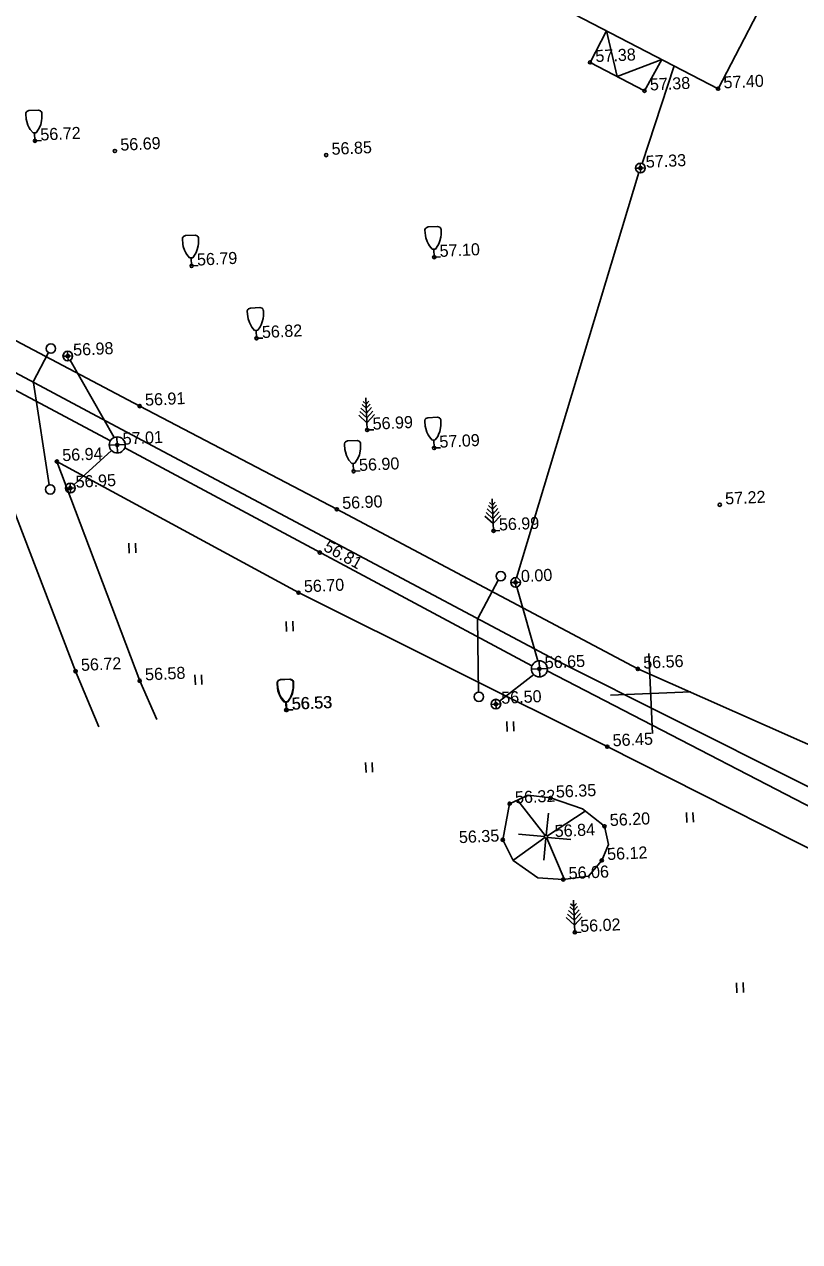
# Model space of a CAD drawing. Extents: x 640662 to 641600, y 6456491 to 6456983.
# Drawn here: x 640975.9 to 641024.2, y 6456511.5 to 6456587.2 of the extents above; entities that cross this region are included whole.
import ezdxf

# ---------------------------------------------------------------- set-up
doc = ezdxf.new("R2010")
doc.units = 0
for name, color, linetype in [('Level 1', 7, 'Continuous'), ('Level 10', 7, 'Continuous'), ('Level 14', 7, 'Continuous'), ('Level 15', 7, 'Continuous'), ('Level 2', 7, 'Continuous'), ('Level 30', 7, 'Continuous'), ('Level 31', 7, 'Continuous'), ('Level 4', 7, 'Continuous'), ('Level 41', 7, 'Continuous'), ('Level 42', 7, 'Continuous'), ('Level 5', 7, 'Continuous'), ('Level 54', 7, 'Continuous'), ('Level 59', 7, 'Continuous'), ('Level 61', 7, 'Continuous'), ('Level 63', 7, 'Continuous')]:
    doc.layers.add(name, color=color, linetype=linetype)

# ---------------------------------------------------------------- blocks, each defined once
blk = doc.blocks.new('VKORIS')
at = {"layer": 'Level 61'}
for p, q in [((0, 2500), (0, -2500)), ((-2500, 0), (2500, 0))]:
    blk.add_line(p, q, dxfattribs=at)
blk = doc.blocks.new('VHEIN_')
at = {"layer": 'Level 41'}
for p, q in [((0, 620.11), (0, 0)), ((405.61, 608.83), (405.61, 0))]:
    blk.add_line(p, q, dxfattribs=at)
blk = doc.blocks.new('1KANKA')
at = {"layer": 'Level 4'}
for q in [(-300, 0), (0, 300), (300, 0), (0, -300)]:
    blk.add_line((0, 0), q, dxfattribs=at)
blk.add_circle((0, 0), 300, dxfattribs=at)
blk = doc.blocks.new('VKRAAN')
at = {"layer": 'Level 5'}
blk.add_circle((0, 0), 289, dxfattribs=at)

msp = doc.modelspace()

# ---------------------------------------------------------------- linework, layer by layer
at = {"layer": 'Level 1'}
msp.add_line((641019.091, 6456583.2), (641019.091, 6456583.2), dxfattribs=at)
msp.add_lwpolyline([(641022.89, 6456590.521), (641019.091, 6456583.2), (641008.496, 6456588.698), (641012.313, 6456595.981), (641022.89, 6456590.521)], dxfattribs=at)
at = {"layer": 'Level 10'}
for p, q in [((640976.22, 6456581.841), (640976.819, 6456581.868)), ((640976.482, 6456580.451), (640976.682, 6456580.46)), ((640976.604, 6456579.956), (640976.582, 6456580.456)), ((640976.604, 6456579.956), (640977.004, 6456579.974)), ((640976.604, 6456579.956), (640976.604, 6456579.956)), ((641001.05, 6456574.6), (641001.649, 6456574.627)), ((640985.962, 6456574.059), (640986.561, 6456574.085)), ((641001.313, 6456573.211), (641001.512, 6456573.22)), ((641001.435, 6456572.716), (641001.412, 6456573.215)), ((641001.435, 6456572.716), (641001.834, 6456572.734)), ((641001.435, 6456572.716), (641001.435, 6456572.716)), ((640986.224, 6456572.669), (640986.424, 6456572.678)), ((640986.346, 6456572.174), (640986.324, 6456572.674)), ((640986.346, 6456572.174), (640986.746, 6456572.192)), ((640986.346, 6456572.174), (640986.346, 6456572.174)), ((640990, 6456569.55), (640990.599, 6456569.577)), ((640990.262, 6456568.161), (640990.462, 6456568.17)), ((640990.385, 6456567.666), (640990.362, 6456568.165)), ((640990.385, 6456567.666), (640990.784, 6456567.684)), ((640990.385, 6456567.666), (640990.385, 6456567.666)), ((640997.197, 6456563.562), (640997.009, 6456563.735)), ((640997.269, 6456561.964), (640997.18, 6456563.961)), ((640997.197, 6456563.562), (640997.37, 6456563.751)), ((640997.249, 6456562.413), (640996.736, 6456562.882)), ((640997.236, 6456562.713), (640996.807, 6456563.105)), ((640997.222, 6456563.012), (640996.878, 6456563.327)), ((640997.209, 6456563.312), (640996.949, 6456563.549)), ((640997.209, 6456563.312), (640997.446, 6456563.572)), ((640997.222, 6456563.012), (640997.537, 6456563.357)), ((640997.236, 6456562.713), (640997.627, 6456563.142)), ((640997.249, 6456562.413), (640997.718, 6456562.926)), ((641001.04, 6456562.727), (641001.64, 6456562.754)), ((640997.669, 6456561.981), (640997.269, 6456561.964)), ((640997.269, 6456561.964), (640997.269, 6456561.964)), ((641001.303, 6456561.338), (641001.502, 6456561.346)), ((641001.425, 6456560.843), (641001.403, 6456561.342)), ((640996.04, 6456561.277), (640996.639, 6456561.304)), ((641001.425, 6456560.843), (641001.825, 6456560.86)), ((641001.425, 6456560.843), (641001.425, 6456560.843)), ((640996.302, 6456559.887), (640996.502, 6456559.896)), ((640996.424, 6456559.392), (640996.402, 6456559.892)), ((640996.424, 6456559.392), (640996.824, 6456559.41)), ((640996.424, 6456559.392), (640996.424, 6456559.392)), ((641005.124, 6456555.685), (641005.035, 6456557.683)), ((641005.09, 6456556.435), (641004.662, 6456556.827)), ((641005.077, 6456556.734), (641004.733, 6456557.049)), ((641005.064, 6456557.034), (641004.804, 6456557.271)), ((641005.052, 6456557.284), (641004.863, 6456557.456)), ((641005.052, 6456557.284), (641005.225, 6456557.473)), ((641005.064, 6456557.034), (641005.301, 6456557.293)), ((641005.077, 6456556.734), (641005.392, 6456557.078)), ((641005.09, 6456556.435), (641005.482, 6456556.863)), ((641005.104, 6456556.135), (641004.591, 6456556.604)), ((641005.104, 6456556.135), (641005.573, 6456556.648)), ((641005.524, 6456555.703), (641005.124, 6456555.685)), ((641005.124, 6456555.685), (641005.124, 6456555.685)), ((640991.849, 6456546.42), (640992.448, 6456546.447)), ((640991.874, 6456546.427), (640992.474, 6456546.454)), ((640992.111, 6456545.031), (640992.311, 6456545.04)), ((640992.137, 6456545.038), (640992.336, 6456545.047)), ((640992.233, 6456544.536), (640992.211, 6456545.035)), ((640992.259, 6456544.543), (640992.237, 6456545.042)), ((640992.233, 6456544.536), (640992.633, 6456544.554)), ((640992.233, 6456544.536), (640992.233, 6456544.536)), ((640992.259, 6456544.543), (640992.659, 6456544.561)), ((640992.259, 6456544.543), (640992.259, 6456544.543)), ((641010.179, 6456530.701), (641010.09, 6456532.699)), ((641010.146, 6456531.45), (641009.717, 6456531.842)), ((641010.132, 6456531.75), (641009.788, 6456532.065)), ((641010.119, 6456532.05), (641009.859, 6456532.287)), ((641010.108, 6456532.299), (641009.919, 6456532.472)), ((641010.108, 6456532.299), (641010.281, 6456532.488)), ((641010.119, 6456532.05), (641010.356, 6456532.309)), ((641010.132, 6456531.75), (641010.447, 6456532.094)), ((641010.146, 6456531.45), (641010.538, 6456531.879)), ((641010.159, 6456531.151), (641009.646, 6456531.62)), ((641010.159, 6456531.151), (641010.629, 6456531.664)), ((641010.579, 6456530.719), (641010.179, 6456530.701)), ((641010.179, 6456530.701), (641010.179, 6456530.701))]:
    msp.add_line(p, q, dxfattribs=at)
for points in [[(640976.482, 6456580.451), (640976.314, 6456580.657), (640976.245, 6456580.766), (640976.16, 6456580.937), (640976.089, 6456581.16), (640976.058, 6456581.314), (640976.029, 6456581.632), (640976.029, 6456581.674), (640976.056, 6456581.746), (640976.094, 6456581.785), (640976.22, 6456581.841)], [(640976.682, 6456580.46), (640976.831, 6456580.68), (640976.89, 6456580.795), (640976.959, 6456580.973), (640977.01, 6456581.201), (640977.027, 6456581.358), (640977.028, 6456581.677), (640977.024, 6456581.718), (640976.991, 6456581.788), (640976.949, 6456581.823), (640976.819, 6456581.868)], [(641001.313, 6456573.211), (641001.145, 6456573.416), (641001.075, 6456573.525), (641000.99, 6456573.697), (641000.919, 6456573.919), (641000.889, 6456574.074), (641000.859, 6456574.391), (641000.859, 6456574.433), (641000.886, 6456574.506), (641000.924, 6456574.545), (641001.05, 6456574.6)], [(641001.512, 6456573.22), (641001.661, 6456573.439), (641001.72, 6456573.554), (641001.79, 6456573.732), (641001.841, 6456573.96), (641001.857, 6456574.117), (641001.858, 6456574.436), (641001.854, 6456574.478), (641001.821, 6456574.548), (641001.78, 6456574.583), (641001.649, 6456574.627)], [(640986.224, 6456572.669), (640986.056, 6456572.875), (640985.987, 6456572.983), (640985.902, 6456573.155), (640985.831, 6456573.377), (640985.8, 6456573.532), (640985.771, 6456573.85), (640985.771, 6456573.892), (640985.797, 6456573.964), (640985.836, 6456574.003), (640985.962, 6456574.059)], [(640986.424, 6456572.678), (640986.573, 6456572.898), (640986.632, 6456573.012), (640986.701, 6456573.191), (640986.752, 6456573.419), (640986.769, 6456573.576), (640986.77, 6456573.895), (640986.766, 6456573.936), (640986.733, 6456574.006), (640986.691, 6456574.041), (640986.561, 6456574.085)], [(640990.262, 6456568.161), (640990.095, 6456568.366), (640990.025, 6456568.475), (640989.94, 6456568.647), (640989.869, 6456568.869), (640989.839, 6456569.024), (640989.809, 6456569.341), (640989.809, 6456569.383), (640989.836, 6456569.456), (640989.874, 6456569.495), (640990, 6456569.55)], [(640990.462, 6456568.17), (640990.611, 6456568.389), (640990.67, 6456568.504), (640990.74, 6456568.683), (640990.791, 6456568.91), (640990.807, 6456569.067), (640990.808, 6456569.386), (640990.804, 6456569.428), (640990.771, 6456569.498), (640990.73, 6456569.533), (640990.599, 6456569.577)], [(641001.303, 6456561.338), (641001.135, 6456561.543), (641001.065, 6456561.652), (641000.981, 6456561.824), (641000.909, 6456562.046), (641000.879, 6456562.201), (641000.849, 6456562.518), (641000.85, 6456562.56), (641000.876, 6456562.633), (641000.915, 6456562.671), (641001.04, 6456562.727)], [(641001.502, 6456561.346), (641001.651, 6456561.566), (641001.711, 6456561.681), (641001.78, 6456561.859), (641001.831, 6456562.087), (641001.848, 6456562.244), (641001.848, 6456562.563), (641001.844, 6456562.604), (641001.812, 6456562.674), (641001.77, 6456562.71), (641001.64, 6456562.754)], [(640996.302, 6456559.887), (640996.134, 6456560.093), (640996.065, 6456560.202), (640995.98, 6456560.374), (640995.909, 6456560.596), (640995.878, 6456560.751), (640995.849, 6456561.068), (640995.849, 6456561.11), (640995.875, 6456561.183), (640995.914, 6456561.221), (640996.04, 6456561.277)], [(640996.502, 6456559.896), (640996.651, 6456560.116), (640996.71, 6456560.231), (640996.779, 6456560.409), (640996.83, 6456560.637), (640996.847, 6456560.794), (640996.848, 6456561.113), (640996.844, 6456561.154), (640996.811, 6456561.224), (640996.769, 6456561.26), (640996.639, 6456561.304)], [(640992.111, 6456545.031), (640991.943, 6456545.236), (640991.874, 6456545.345), (640991.789, 6456545.517), (640991.718, 6456545.739), (640991.687, 6456545.894), (640991.658, 6456546.211), (640991.658, 6456546.253), (640991.684, 6456546.326), (640991.723, 6456546.365), (640991.849, 6456546.42)], [(640992.137, 6456545.038), (640991.969, 6456545.243), (640991.899, 6456545.352), (640991.815, 6456545.524), (640991.743, 6456545.746), (640991.713, 6456545.901), (640991.683, 6456546.219), (640991.684, 6456546.26), (640991.71, 6456546.333), (640991.749, 6456546.372), (640991.874, 6456546.427)], [(640992.311, 6456545.04), (640992.459, 6456545.259), (640992.519, 6456545.374), (640992.588, 6456545.552), (640992.639, 6456545.78), (640992.656, 6456545.937), (640992.657, 6456546.256), (640992.653, 6456546.298), (640992.62, 6456546.368), (640992.578, 6456546.403), (640992.448, 6456546.447)], [(640992.336, 6456545.047), (640992.485, 6456545.267), (640992.545, 6456545.381), (640992.614, 6456545.56), (640992.665, 6456545.787), (640992.682, 6456545.944), (640992.682, 6456546.263), (640992.678, 6456546.305), (640992.646, 6456546.375), (640992.604, 6456546.41), (640992.474, 6456546.454)]]:
    msp.add_lwpolyline(points, dxfattribs=at)
at = {"layer": 'Level 14'}
for points in [[(641014.374, 6456578.54), (641016.365, 6456584.614)], [(641014.169, 6456577.977), (641006.548, 6456552.772)], [(640955.576, 6456575), (640981.299, 6456561.295)], [(640981.536, 6456561.495), (640978.796, 6456566.304)], [(640981.372, 6456560.676), (640979.014, 6456558.558)], [(640982.191, 6456560.853), (641007.515, 6456547.295)], [(641006.565, 6456552.185), (641007.872, 6456547.587)], [(641008.457, 6456546.966), (641030.413, 6456535.615)], [(641007.63, 6456546.736), (641005.501, 6456545.091)]]:
    msp.add_lwpolyline(points, dxfattribs=at)
at = {"layer": 'Level 15'}
for p, q in [((640977.447, 6456566.782), (640976.464, 6456564.916)), ((641005.413, 6456552.625), (641004.137, 6456550.227))]:
    msp.add_line(p, q, dxfattribs=at)
for points in [[(640930.615, 6456589.856), (640954.999, 6456576.439), (640981.975, 6456562.012), (641008.957, 6456547.664), (641031.527, 6456536.337), (641046.669, 6456529.627), (641060.399, 6456523.342), (641074.159, 6456516.865), (641082.704, 6456511.453)], [(640976.508, 6456564.892), (640977.494, 6456558.547)], [(641004.13, 6456550.23), (641004.179, 6456545.646)]]:
    msp.add_lwpolyline(points, dxfattribs=at)
at = {"layer": 'Level 2'}
for p, q in [((641011.125, 6456584.838), (641011.125, 6456584.838)), ((641014.512, 6456583.069), (641014.512, 6456583.069))]:
    msp.add_line(p, q, dxfattribs=at)
for points in [[(641012.143, 6456586.805), (641011.125, 6456584.838), (641014.512, 6456583.069), (641015.601, 6456585.011)], [(641012.143, 6456586.805), (641012.819, 6456583.954), (641015.601, 6456585.011)]]:
    msp.add_lwpolyline(points, dxfattribs=at)
at = {"layer": 'Level 30'}
for p, q in [((640983.116, 6456563.451), (640983.116, 6456563.451)), ((640977.966, 6456560.003), (640977.966, 6456560.003)), ((640995.376, 6456557.027), (640995.376, 6456557.027)), ((640992.994, 6456551.841), (640992.994, 6456551.841)), ((640979.13, 6456546.951), (640979.13, 6456546.951)), ((641014.097, 6456547.093), (641014.097, 6456547.093)), ((640983.117, 6456546.358), (640983.117, 6456546.358)), ((641012.195, 6456542.259), (641012.195, 6456542.259))]:
    msp.add_line(p, q, dxfattribs=at)
for points in [[(641032.392, 6456538.985), (641014.097, 6456547.093), (640995.376, 6456557.027), (640983.116, 6456563.451), (640958.856, 6456576.269), (640929.022, 6456592.687), (640902.05, 6456606.954)], [(640980.585, 6456543.481), (640979.13, 6456546.951), (640973.083, 6456562.656), (640956.131, 6456571.249), (640926.099, 6456587.383), (640899.577, 6456601.521)], [(641029.667, 6456533.422), (641012.195, 6456542.259), (640992.994, 6456551.841), (640977.966, 6456560.003), (640983.117, 6456546.358), (640984.177, 6456543.954)]]:
    msp.add_lwpolyline(points, dxfattribs=at)
at = {"layer": 'Level 31'}
for p, q in [((640981.576, 6456579.324), (640981.576, 6456579.324)), ((640994.715, 6456579.066), (640994.715, 6456579.066)), ((641019.194, 6456557.311), (641019.194, 6456557.311)), ((640994.316, 6456554.334), (640994.316, 6456554.334)), ((641012.021, 6456537.298), (641012.021, 6456537.298)), ((641005.698, 6456536.461), (641005.698, 6456536.461)), ((641008.391, 6456536.651), (641008.391, 6456536.651))]:
    msp.add_line(p, q, dxfattribs=at)
for centre in [(640981.576, 6456579.324), (640994.715, 6456579.066), (641019.194, 6456557.311), (640994.316, 6456554.334), (641012.021, 6456537.298), (641005.698, 6456536.461), (641008.391, 6456536.651)]:
    msp.add_circle(centre, 0.1, dxfattribs=at)
at = {"layer": 'Level 4'}
for p, q in [((641014.259, 6456578.263), (641014.259, 6456578.263)), ((640978.645, 6456566.562), (640978.645, 6456566.562)), ((640981.724, 6456561.031), (640981.701, 6456561.531)), ((640981.724, 6456561.031), (640981.224, 6456561.009)), ((640981.724, 6456561.031), (640982.223, 6456561.054)), ((640981.724, 6456561.031), (640981.724, 6456561.031)), ((640981.724, 6456561.031), (640981.746, 6456560.532)), ((640978.8, 6456558.348), (640978.8, 6456558.348)), ((641006.495, 6456552.477), (641006.495, 6456552.477)), ((641007.975, 6456547.098), (641007.475, 6456547.076)), ((641007.975, 6456547.098), (641007.952, 6456547.598)), ((641007.975, 6456547.098), (641008.474, 6456547.121)), ((641007.975, 6456547.098), (641007.975, 6456547.098)), ((641007.975, 6456547.098), (641007.997, 6456546.599)), ((641005.269, 6456544.901), (641005.269, 6456544.901))]:
    msp.add_line(p, q, dxfattribs=at)
for centre in [(640981.724, 6456561.031), (641007.975, 6456547.098)]:
    msp.add_circle(centre, 0.5, dxfattribs=at)
at = {"layer": 'Level 41'}
for p, q in [((641006.125, 6456538.705), (641006.125, 6456538.705)), ((641008.666, 6456539.063), (641008.666, 6456539.063)), ((641011.853, 6456535.18), (641011.853, 6456535.18)), ((641009.461, 6456533.99), (641009.461, 6456533.99))]:
    msp.add_line(p, q, dxfattribs=at)
at = {"layer": 'Level 42'}
for p, q in [((641008.333, 6456536.733), (641006.632, 6456538.896)), ((641008.398, 6456536.751), (641008.532, 6456538.111)), ((641008.471, 6456536.71), (641010.814, 6456538.234)), ((641008.309, 6456536.593), (641006.381, 6456535.209)), ((641006.675, 6456536.809), (641008.293, 6456536.675)), ((641008.242, 6456535.192), (641008.376, 6456536.553)), ((641008.43, 6456536.56), (641009.521, 6456534.021)), ((641009.933, 6456536.476), (641008.481, 6456536.609))]:
    msp.add_line(p, q, dxfattribs=at)
msp.add_lwpolyline([(641009.461, 6456533.99), (641011.029, 6456534.195), (641011.853, 6456535.18), (641012.269, 6456536.165), (641012.021, 6456537.298), (641010.656, 6456538.393), (641008.666, 6456539.063), (641007.269, 6456539.229), (641006.125, 6456538.705), (641005.698, 6456536.461), (641006.354, 6456535.175), (641007.869, 6456534.1), (641009.461, 6456533.99)], dxfattribs=at)
at = {"layer": 'Level 54'}
for centre in [(641011.125, 6456584.838), (641019.091, 6456583.2), (641014.512, 6456583.069), (640976.604, 6456579.956), (640981.576, 6456579.324), (640994.715, 6456579.066), (641014.259, 6456578.263), (641001.435, 6456572.716), (640986.346, 6456572.174), (640990.385, 6456567.666), (640978.645, 6456566.562), (640983.116, 6456563.451), (640997.269, 6456561.964), (640981.724, 6456561.031), (641001.425, 6456560.843), (640977.966, 6456560.003), (640996.424, 6456559.392), (640978.8, 6456558.348), (640995.376, 6456557.027), (641019.194, 6456557.311), (641005.124, 6456555.685), (640994.316, 6456554.334), (641006.495, 6456552.477), (640992.994, 6456551.841), (640979.13, 6456546.951), (641007.975, 6456547.098), (641014.097, 6456547.093), (640983.117, 6456546.358), (641005.269, 6456544.901), (640992.233, 6456544.536), (640992.259, 6456544.543), (641012.195, 6456542.259), (641006.125, 6456538.705), (641008.666, 6456539.063), (641008.391, 6456536.651), (641011.853, 6456535.18), (641009.461, 6456533.99), (641010.179, 6456530.701)]:
    msp.add_circle(centre, 0.1, dxfattribs=at)
at = {"layer": 'Level 61'}
for p, q in [((641014.787, 6456548.061), (641015.01, 6456543.066)), ((641012.401, 6456545.452), (641017.396, 6456545.675))]:
    msp.add_line(p, q, dxfattribs=at)

# ---------------------------------------------------------------- block references
at = {"layer": 'Level 4', "xscale": 0.0009998986622778018, "yscale": 0.000999898662277802, "rotation": 2.563989337780391}
for p in [(641014.259, 6456578.263), (640978.645, 6456566.562), (640978.8, 6456558.348), (641006.495, 6456552.477), (641005.269, 6456544.901)]:
    msp.add_blockref('1KANKA', p, dxfattribs=at)
at = {"layer": 'Level 41', "xscale": 0.0009998986622778018, "yscale": 0.000999898662277802, "rotation": 2.563989337780391}
for p in [(640982.472, 6456554.301), (640992.256, 6456549.429), (640986.579, 6456546.105), (641005.98, 6456543.197), (640997.192, 6456540.653), (641017.149, 6456537.532), (641020.265, 6456526.943)]:
    msp.add_blockref('VHEIN_', p, dxfattribs=at)
at = {"layer": 'Level 5', "xscale": 0.0009998986622778018, "yscale": 0.000999898662277802, "rotation": 2.563989337780391}
for p in [(640977.594, 6456567.031), (640977.553, 6456558.264), (641005.573, 6456552.865), (641004.214, 6456545.359)]:
    msp.add_blockref('VKRAAN', p, dxfattribs=at)
at = {"layer": 'Level 61', "xscale": 0.0009998986622778018, "yscale": 0.000999898662277802, "rotation": 2.563989337780391}
msp.add_blockref('VKORIS', (641014.899, 6456545.564), dxfattribs=at)

# ---------------------------------------------------------------- texts
at = {"layer": 'Level 31'}
for s, rotation, p in [('56.69', 2.56399, (640981.926, 6456579.34)), ('56.85', 2.56399, (640995.064, 6456579.081)), ('57.22', 2.56399, (641019.544, 6456557.327)), ('56.81', 330.85071, (640994.496, 6456554.489)), ('56.20', 2.56399, (641012.37, 6456537.314)), ('56.35', 2.56399, (641002.986, 6456536.247)), ('56.84', 2.56399, (641008.943, 6456536.63))]:
    msp.add_text(s, height=0.7499, rotation=rotation, dxfattribs=at).set_placement(p)
at = {"layer": 'Level 59'}
for s, p in [('57.40', (641019.44, 6456583.216)), ('56.99', (641005.474, 6456555.701)), ('56.53', (640992.583, 6456544.551))]:
    msp.add_text(s, height=0.7499, rotation=2.56399, dxfattribs=at).set_placement(p)
at = {"layer": 'Level 63'}
for s, p in [('57.38', (641011.475, 6456584.854)), ('57.38', (641014.862, 6456583.085)), ('56.72', (640976.954, 6456579.972)), ('57.33', (641014.609, 6456578.279)), ('57.10', (641001.784, 6456572.731)), ('56.79', (640986.696, 6456572.19)), ('56.82', (640990.734, 6456567.681)), ('56.98', (640978.994, 6456566.578)), ('56.91', (640983.465, 6456563.466)), ('56.99', (640997.619, 6456561.979)), ('57.01', (640982.073, 6456561.047)), ('57.09', (641001.775, 6456560.858)), ('56.94', (640978.316, 6456560.019)), ('56.90', (640996.774, 6456559.408)), ('56.95', (640979.15, 6456558.364)), ('56.90', (640995.726, 6456557.043)), ('0.00', (641006.844, 6456552.492)), ('56.70', (640993.344, 6456551.857)), ('56.72', (640979.48, 6456546.966)), ('56.65', (641008.324, 6456547.114)), ('56.56', (641014.447, 6456547.109)), ('56.58', (640983.467, 6456546.374)), ('56.53', (640992.609, 6456544.558)), ('56.50', (641005.618, 6456544.917)), ('56.45', (641012.545, 6456542.274)), ('56.32', (641006.474, 6456538.721)), ('56.35', (641009.015, 6456539.079)), ('56.12', (641012.203, 6456535.196)), ('56.06', (641009.81, 6456534.006)), ('56.02', (641010.529, 6456530.717))]:
    msp.add_text(s, height=0.7499, rotation=2.56399, dxfattribs=at).set_placement(p)

doc.saveas('drawing.dxf')
